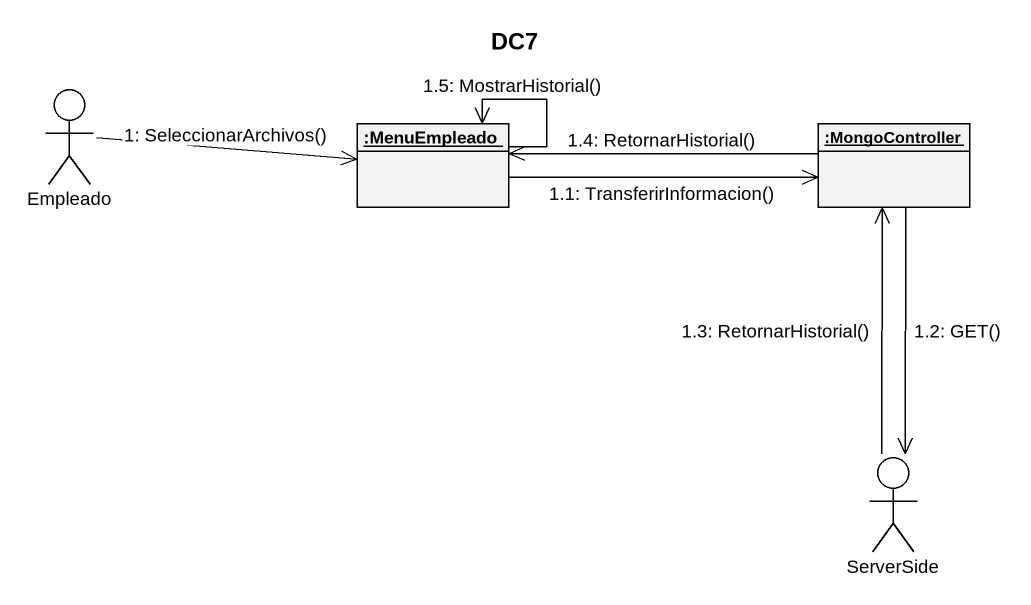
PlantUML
@startuml
title DC7
allowmixing
hide circle
hide empty members
actor Empleado
object ":MenuEmpleado" as MenuEmpleado
object ":MongoController" as MongoController
actor ServerSide
Empleado -right-> MenuEmpleado : 1: SeleccionarArchivos()
MenuEmpleado -right-> MongoController : 1.1: TransferirInformacion()
MongoController --> ServerSide : 1.2: GET()
ServerSide -up-> MongoController : 1.3: RetornarHistorial()
MongoController -left-> MenuEmpleado : 1.4: RetornarHistorial()
MenuEmpleado --> MenuEmpleado : 1.5: MostrarHistorial()
@enduml
